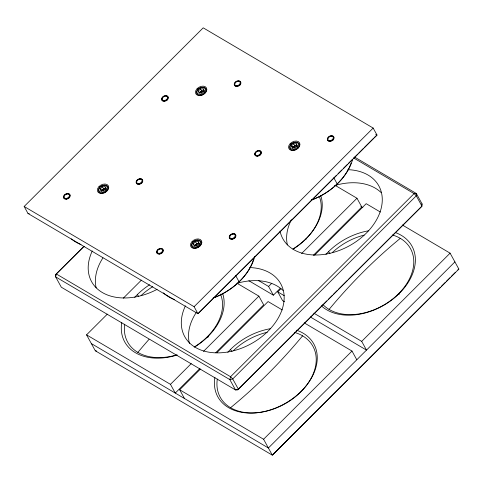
<?xml version="1.0" encoding="UTF-8"?>
<svg xmlns="http://www.w3.org/2000/svg" width="483" height="483" viewBox="0 0 483 483"><rect width="100%" height="100%" fill="white"/><g stroke="black" fill="none" stroke-linecap="round" stroke-linejoin="round"><path stroke-width="0.72" d="M83.982 246.33L55.708 274.543L55.63 276.868L61.317 287.21L235.511 389.938L237.763 389.823L421.955 206.163L422.033 203.838L416.346 193.496L354.594 157.084M421.665 205.275L422.033 203.838M24.15 206.483L203.21 27.833L373.154 128.055L377.012 135.065L197.952 313.715L28.002 213.492L24.15 206.483L194.1 306.705L197.952 313.715L336.482 175.353M105.089 186.71L105.753 188.726L103.7 190.773L100.989 190.803L100.325 188.787L102.378 186.74L105.089 186.71L105.952 188.279M203.198 88.824L203.862 90.84L201.809 92.887L199.099 92.917L198.435 90.901L200.487 88.854L203.198 88.824L204.061 90.393M106.242 188.805L103.531 188.835L101.478 190.882L100.325 188.787M204.351 90.919L201.64 90.949L199.588 92.996L198.435 90.901M84.108 246.324L55.708 274.543M402.339 224.993L450.102 253.164L458.85 269.073L272.334 455.167L95.302 350.767L86.554 334.858L107.329 314.137M123.304 298.192L141.41 280.128M193.448 243.698L195.494 241.651L198.211 241.621L199.358 243.716L196.647 243.746L194.595 245.793L193.448 243.698L194.106 245.714L196.816 245.684L198.869 243.637L198.211 241.621M296.314 143.735L296.979 145.751L294.926 147.798L292.215 147.828L291.551 145.812L293.604 143.765L296.314 143.735L296.894 144.785M297.468 145.83L294.757 145.86L292.704 147.907L291.551 145.812M194.1 306.705L373.154 128.055M338.082 173.753L341.813 170.034M343.407 168.44L347.138 164.715M348.738 163.121L352.469 159.402M353.532 158.333L357.8 154.083M358.863 153.02L363.125 148.764M364.194 147.701L373.788 138.132M199.763 368.632L175.269 393.071L170.469 384.341L191.238 363.621M203.488 351.401L258.876 296.133L236.93 283.195M280.297 288.279L273.372 295.185L268.578 286.461L271.772 283.267M301.597 253.515L356.985 198.247L335.039 185.309M215.744 352.687L263.676 304.864L258.876 296.133M313.322 255.332L361.785 206.978L356.985 198.247M184.47 398.499L179.676 389.775L200.445 369.048M216.952 352.578L268.083 301.561L282.283 309.941M284.517 301.754L282.579 300.613L277.779 291.889L280.979 288.701M314.53 255.223L366.192 203.681L380.393 212.055M237.763 389.823L326.858 300.927M328.458 299.327L332.195 295.602M333.264 294.539L337.532 290.277M338.595 289.214L347.669 280.164M348.732 279.102L421.955 206.163L416.268 195.82L414.1 193.611L353.647 157.965M440.405 287.337L272.334 455.167L263.585 439.258L351.992 351.05L304.23 322.879M310.334 316.981L366.494 350.103L361.695 341.372L450.102 253.164M454.901 261.889L268.385 447.989L91.353 343.588M441.474 286.274L445.211 282.543M446.28 281.474L450.023 277.749M451.623 276.149L455.36 272.418M374.319 137.601L377.012 135.065L375.714 134.298M457.884 269.985L458.85 269.073M336.911 184.204L337.219 183.957L333.819 177.768M238.801 282.09L239.109 281.843L235.71 275.654M28.002 213.492L29.312 213.752M95.302 350.767L96.678 351.038M360.873 206.44L362.824 207.587M258.248 280.369L268.578 286.461M277.779 291.889L284.239 295.693M313.926 313.201L361.695 341.372M248.848 280.72L273.372 295.185M86.554 334.858L170.469 384.341M179.676 389.775L263.585 439.258M332.473 139.484L333.022 140.046M239.357 84.573L239.906 85.135M259.836 154.306L260.391 154.868M166.72 99.395L167.275 99.957M234.364 237.37L234.919 237.932M141.247 182.459L141.797 183.021M161.727 252.192L162.282 252.754M68.61 197.281L69.166 197.843M293.73 146.88L294.835 147.852M200.614 91.969L201.719 92.941M195.621 244.766L197.275 246.221M102.505 189.855L103.61 190.827M297.19 147.508L297.878 148.209M204.074 92.591L204.762 93.297M199.081 245.394L199.769 246.095M105.964 190.477L106.652 191.183M293.604 143.765L294.757 145.86M292.215 146.192L292.933 147.502M290.331 143.463L291.02 144.707M351.992 351.05L356.792 359.775M200.487 88.854L201.64 90.949M197.215 88.552L197.897 89.796M195.494 241.651L196.647 243.746M192.222 241.349L192.91 242.593M102.378 186.74L103.531 188.835M100.989 189.167L101.708 190.477M99.106 186.438L99.788 187.682M293.042 147.985A2.608 1.823 -28.8 0 1 294.847 146.132A2.608 1.823 -28.8 0 1 297.262 146.144M137.854 352.391A393.277 260.041 -59.5 0 1 149.018 339.368M220.489 294.123A52.309 36.533 -28.8 0 1 194.166 347.072M176.47 354.969A52.309 36.533 -28.8 0 1 124.717 324.178M141.018 295.614A52.309 36.533 -28.8 0 1 152.767 286.648M138.778 296.314A2.192 0.598 45.1 0 1 137.311 294.618M222.578 293.259A54.79 38.266 -28.8 0 1 194.752 346.927M177.315 354.969A54.79 38.266 -28.8 0 1 121.782 322.336M134.685 297.389A54.79 38.266 -28.8 0 1 149.561 284.783M207.938 337.128A2.192 0.598 45.1 0 1 207.267 336.796M208.125 336.379A2.192 0.598 45.1 0 1 208.312 336.886M319.384 196.623A52.895 36.943 -28.8 0 1 293.622 248.823M305.938 239.212A2.192 0.598 45.1 0 1 305.757 239.133M306.234 238.493A2.192 0.598 45.1 0 1 306.391 238.862M320.682 195.374A54.79 38.266 -28.8 0 1 292.861 249.041M101.213 191.105A6.086 4.25 -28.8 0 1 101.816 190.501M194.329 246.022A6.086 4.25 -28.8 0 1 194.933 245.418M292.438 148.136A6.086 4.25 -28.8 0 1 293.042 147.532M194.891 246.034A2.608 1.823 -28.8 0 1 196.738 244.018A2.608 1.823 -28.8 0 1 199.274 244.126M329.08 309.422A393.277 260.041 -59.5 0 1 400.304 238.354M392.498 234.986A52.309 36.533 -28.8 0 1 398.56 293.755A52.309 36.533 -28.8 0 1 322.928 304.598M332.244 252.639A52.309 36.533 -28.8 0 1 364.14 235.106M330.004 253.34A2.192 0.598 45.1 0 1 328.537 251.643M395.396 232.552A54.79 38.266 -28.8 0 1 399.145 293.61A54.79 38.266 -28.8 0 1 321.346 305.824M325.91 254.42A54.79 38.266 -28.8 0 1 368.722 230.759M399.163 294.159A2.192 0.598 45.1 0 1 398.493 293.821M399.35 293.404A2.192 0.598 45.1 0 1 399.538 293.912M351.075 163.103A52.599 36.738 -28.8 0 1 311.185 200.143M352.632 159.36A53.698 37.499 -28.8 0 1 311.565 200.004M302.593 335.842A393.277 260.041 -59.5 0 1 230.572 407.7M294.702 332.437A52.895 36.943 -28.8 0 1 311.45 377.615A52.895 36.943 -28.8 0 1 252.724 412.965A52.895 36.943 -28.8 0 1 217.308 379.022M233.313 350.724A52.895 36.943 -28.8 0 1 267.262 332.256M232.051 351.358A2.192 0.598 45.1 0 1 230.427 349.529M296.689 330.221A54.79 38.266 -28.8 0 1 311.559 377.845A54.79 38.266 -28.8 0 1 250.272 413.086A54.79 38.266 -28.8 0 1 214.899 377.247M227.801 352.306A54.79 38.266 -28.8 0 1 270.613 328.645M301.241 391.29A2.192 0.598 45.1 0 1 301.398 391.659M199.98 92.905A2.608 1.823 -28.8 0 1 204.007 91.154M96.171 287.904A54.79 38.266 -28.8 0 1 102.927 257.898M157.029 289.383A54.79 38.266 -28.8 0 1 102.227 292.463A54.79 38.266 -28.8 0 1 92.295 250.943M287.397 244.935A54.79 38.266 -28.8 0 1 291.327 219.825M334.689 185.557A54.79 38.266 -28.8 0 1 381.159 192.608M347.832 169.672A54.79 38.266 -28.8 0 1 381.516 206.869A54.79 38.266 -28.8 0 1 330.444 253.183A54.79 38.266 -28.8 0 1 280.043 231.146M189.457 343.51A54.79 38.266 -28.8 0 1 196.442 312.211M237.207 283.261A54.79 38.266 -28.8 0 1 283.05 290.488M249.723 267.558A54.79 38.266 -28.8 0 1 280.895 312.694A54.79 38.266 -28.8 0 1 213.637 352.747A54.79 38.266 -28.8 0 1 185.412 305.854M101.816 190.954A2.608 1.823 -28.8 0 1 103.622 189.101A2.608 1.823 -28.8 0 1 106.037 189.119M80.981 244.531A53.698 37.499 -28.8 0 1 71.345 238.898M253.557 259.19A52.599 36.738 -28.8 0 1 213.075 298.029M254.68 256.636A53.698 37.499 -28.8 0 1 213.456 297.89M174.677 299.659A53.698 37.499 -28.8 0 1 163.417 292.867M416.346 193.496L416.268 195.82L232.734 378.938L229.823 379.59L55.63 276.868L56.366 274L230.56 376.728L232.734 378.938L238.421 389.28L235.511 389.938L229.823 379.59L230.56 376.728L414.1 193.611L416.346 193.496M232.124 239.296A3.484 2.433 -28.8 0 0 235.728 234.949A3.484 2.433 -28.8 0 0 230.143 235.577A3.484 2.433 -28.8 0 0 232.124 239.296M232.021 238.517A2.928 2.041 -28.8 0 0 235.046 234.865A2.928 2.041 -28.8 0 0 230.355 235.39A2.928 2.041 -28.8 0 0 232.021 238.517M159.493 254.118A3.484 2.433 -28.8 0 0 163.091 249.771A3.484 2.433 -28.8 0 0 157.512 250.399A3.484 2.433 -28.8 0 0 159.493 254.118M159.384 253.34A2.928 2.041 -28.8 0 0 162.409 249.687A2.928 2.041 -28.8 0 0 157.724 250.212A2.928 2.041 -28.8 0 0 159.384 253.34M293.561 149.271A4.522 3.158 -28.8 0 0 298.24 143.626A4.522 3.158 -28.8 0 0 290.989 144.447A4.522 3.158 -28.8 0 0 293.561 149.271M293.694 150.249A5.216 3.647 -28.8 0 0 299.092 143.735A5.216 3.647 -28.8 0 0 290.724 144.677A5.216 3.647 -28.8 0 0 293.694 150.249M257.602 156.232A3.484 2.433 -28.8 0 0 261.2 151.885A3.484 2.433 -28.8 0 0 255.616 152.513A3.484 2.433 -28.8 0 0 257.602 156.232M257.493 155.454A2.928 2.041 -28.8 0 0 260.518 151.801A2.928 2.041 -28.8 0 0 255.827 152.326A2.928 2.041 -28.8 0 0 257.493 155.454M66.376 199.201A3.484 2.433 -28.8 0 0 69.975 194.86A3.484 2.433 -28.8 0 0 64.39 195.488A3.484 2.433 -28.8 0 0 66.376 199.201M66.268 198.422A2.928 2.041 -28.8 0 0 69.292 194.776A2.928 2.041 -28.8 0 0 64.601 195.301A2.928 2.041 -28.8 0 0 66.268 198.422M102.094 193.454A6.086 4.25 -28.8 0 0 108.391 185.858A6.086 4.25 -28.8 0 0 98.629 186.957A6.086 4.25 -28.8 0 0 102.094 193.454M200.204 95.568A6.086 4.25 -28.8 0 0 206.501 87.972A6.086 4.25 -28.8 0 0 196.738 89.071A6.086 4.25 -28.8 0 0 200.204 95.568M195.21 248.371A6.086 4.25 -28.8 0 0 201.514 240.769A6.086 4.25 -28.8 0 0 191.745 241.868A6.086 4.25 -28.8 0 0 195.21 248.371M293.32 150.485A6.086 4.25 -28.8 0 0 299.617 142.883A6.086 4.25 -28.8 0 0 289.854 143.982A6.086 4.25 -28.8 0 0 293.32 150.485M66.183 198.851A3.478 2.427 -28.8 0 0 69.781 194.51A3.478 2.427 -28.8 0 0 64.203 195.138A3.478 2.427 -28.8 0 0 66.183 198.851M138.82 184.029A3.478 2.427 -28.8 0 0 142.419 179.688A3.478 2.427 -28.8 0 0 136.84 180.316A3.478 2.427 -28.8 0 0 138.82 184.029M159.299 253.768A3.478 2.427 -28.8 0 0 162.898 249.421A3.478 2.427 -28.8 0 0 157.319 250.049A3.478 2.427 -28.8 0 0 159.299 253.768M231.937 238.94A3.478 2.427 -28.8 0 0 235.535 234.599A3.478 2.427 -28.8 0 0 229.956 235.227A3.478 2.427 -28.8 0 0 231.937 238.94M257.409 155.882A3.478 2.427 -28.8 0 0 261.007 151.535A3.478 2.427 -28.8 0 0 255.429 152.163A3.478 2.427 -28.8 0 0 257.409 155.882M330.046 141.054A3.478 2.427 -28.8 0 0 333.644 136.713A3.478 2.427 -28.8 0 0 328.066 137.341A3.478 2.427 -28.8 0 0 330.046 141.054M164.292 100.965A3.478 2.427 -28.8 0 0 167.891 96.624A3.478 2.427 -28.8 0 0 162.312 97.252A3.478 2.427 -28.8 0 0 164.292 100.965M236.924 86.143A3.478 2.427 -28.8 0 0 240.528 81.802A3.478 2.427 -28.8 0 0 234.949 82.43A3.478 2.427 -28.8 0 0 236.924 86.143M195.452 247.157A4.522 3.158 -28.8 0 0 200.131 241.512A4.522 3.158 -28.8 0 0 192.88 242.333A4.522 3.158 -28.8 0 0 195.452 247.157M195.585 248.135A5.216 3.647 -28.8 0 0 200.988 241.621A5.216 3.647 -28.8 0 0 192.62 242.563A5.216 3.647 -28.8 0 0 195.585 248.135M237.117 86.493A3.484 2.433 -28.8 0 0 240.721 82.152A3.484 2.433 -28.8 0 0 235.136 82.78A3.484 2.433 -28.8 0 0 237.117 86.493M237.014 85.714A2.928 2.041 -28.8 0 0 240.039 82.068A2.928 2.041 -28.8 0 0 235.348 82.593A2.928 2.041 -28.8 0 0 237.014 85.714M200.445 94.36A4.522 3.158 -28.8 0 0 205.124 88.715A4.522 3.158 -28.8 0 0 197.873 89.53A4.522 3.158 -28.8 0 0 200.445 94.36M200.578 95.332A5.216 3.647 -28.8 0 0 205.975 88.824A5.216 3.647 -28.8 0 0 197.607 89.76A5.216 3.647 -28.8 0 0 200.578 95.332M102.336 192.246A4.522 3.158 -28.8 0 0 107.015 186.601A4.522 3.158 -28.8 0 0 99.764 187.416A4.522 3.158 -28.8 0 0 102.336 192.246M102.468 193.218A5.216 3.647 -28.8 0 0 107.866 186.71A5.216 3.647 -28.8 0 0 99.498 187.645A5.216 3.647 -28.8 0 0 102.468 193.218M164.48 101.315A3.484 2.433 -28.8 0 0 168.084 96.974A3.484 2.433 -28.8 0 0 162.499 97.602A3.484 2.433 -28.8 0 0 164.48 101.315M164.377 100.536A2.928 2.041 -28.8 0 0 167.402 96.89A2.928 2.041 -28.8 0 0 162.711 97.415A2.928 2.041 -28.8 0 0 164.377 100.536M330.233 141.41A3.484 2.433 -28.8 0 0 333.838 137.063A3.484 2.433 -28.8 0 0 328.253 137.691A3.484 2.433 -28.8 0 0 330.233 141.41M330.13 140.631A2.928 2.041 -28.8 0 0 333.155 136.979A2.928 2.041 -28.8 0 0 328.464 137.504A2.928 2.041 -28.8 0 0 330.13 140.631M139.007 184.379A3.484 2.433 -28.8 0 0 142.612 180.032A3.484 2.433 -28.8 0 0 137.027 180.666A3.484 2.433 -28.8 0 0 139.007 184.379M138.905 183.6A2.928 2.041 -28.8 0 0 141.93 179.954A2.928 2.041 -28.8 0 0 137.238 180.479A2.928 2.041 -28.8 0 0 138.905 183.6"/></g></svg>
